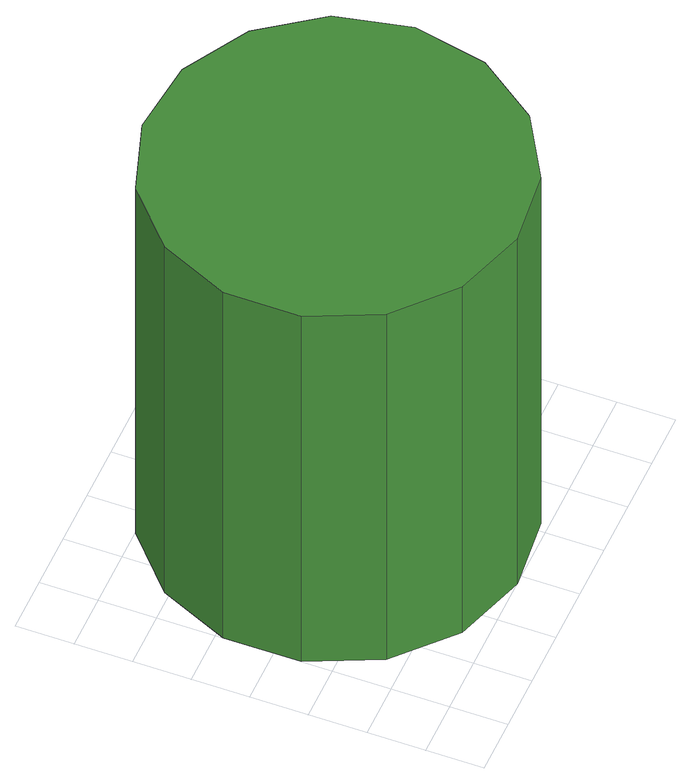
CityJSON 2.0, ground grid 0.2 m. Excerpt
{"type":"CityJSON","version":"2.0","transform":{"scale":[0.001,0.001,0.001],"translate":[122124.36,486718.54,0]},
"CityObjects":{
"tree1":{"type":"SolitaryVegetationObject","attributes":{"function":"something"},"geometry":[{"type":"MultiSurface","lod":"1","boundaries":[[[0,1,2,3,4,5,6,7,8,9,10,11,12,13,14]],[[15,16,17,18,19,20,21,22,23,24,25,26,27,28,29]],[[0,29,28,1]],[[1,28,27,2]],[[2,27,26,3]],[[3,26,25,4]],[[4,25,24,5]],[[5,24,23,6]],[[6,23,22,7]],[[7,22,21,8]],[[8,21,20,9]],[[9,20,19,10]],[[10,19,18,11]],[[11,18,17,12]],[[12,17,16,13]],[[13,16,15,14]],[[14,15,29,0]]]}]}
},
"vertices":[
[1278,641,1631],[1223,904,1631],[1065,1120,1631],[833,1254,1631],[566,1282,1631],[311,1200,1631],[112,1020,1631],[3,775,1631],[3,507,1631],[112,262,1631],[311,83,1631],[566,0,1631],[833,28,1631],[1065,162,1631],[1223,379,1631],[1223,379,3],[1065,162,3],[833,28,3],[566,0,3],[311,83,3],[112,262,3],[3,507,3],[3,775,3],[112,1020,3],[311,1200,3],[566,1282,3],[833,1254,3],[1065,1120,3],[1223,904,3],[1278,641,3]
]}
